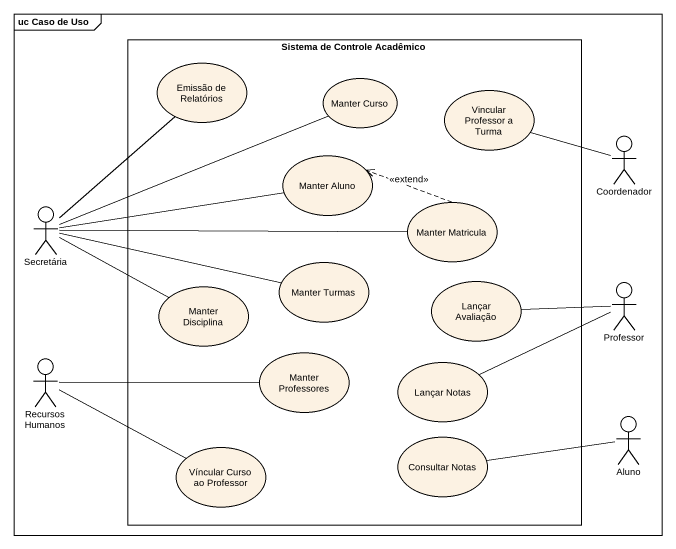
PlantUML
@startuml
mainframe uc Caso de Uso
rectangle "Sistema de Controle Acadêmico" as Sistema_de_Controle {
  usecase "Emissão de Relatórios" as Emissão_de_Relatórios
  usecase "Manter Curso" as Manter_Curso
  usecase "Vincular Professor a Turma" as Vincular_Professor_a_Turma
  usecase "Manter Aluno" as Manter_Aluno
  usecase "Manter Matricula" as Manter_Matricula
  usecase "Manter Turmas" as Manter_Turmas
  usecase "Manter Disciplina" as Manter_Disciplina
  usecase "Lançar Avaliação" as Lançar_Avaliação
  usecase "Manter Professores" as Manter_Professores
  usecase "Lançar Notas" as Lançar_Notas
  usecase "Víncular Curso ao Professor" as Víncular_Curso_ao_Professor
  usecase "Consultar Notas" as Consultar_Notas
}
actor Coordenador
actor Secretária
actor Professor
actor "Recursos Humanos" as Recursos_Humanos
actor Aluno
Coordenador -left- Vincular_Professor_a_Turma
Secretária -up- Emissão_de_Relatórios
Secretária -right- Manter_Curso
Secretária -right- Manter_Aluno
Secretária -right- Manter_Matricula
Secretária -right- Manter_Turmas
Secretária -right- Manter_Disciplina
Manter_Matricula .left.> Manter_Aluno : <<extend>>
Professor -left- Lançar_Avaliação
Professor -left- Lançar_Notas
Recursos_Humanos -right- Manter_Professores
Recursos_Humanos -right- Víncular_Curso_ao_Professor
Aluno -left- Consultar_Notas
@enduml
